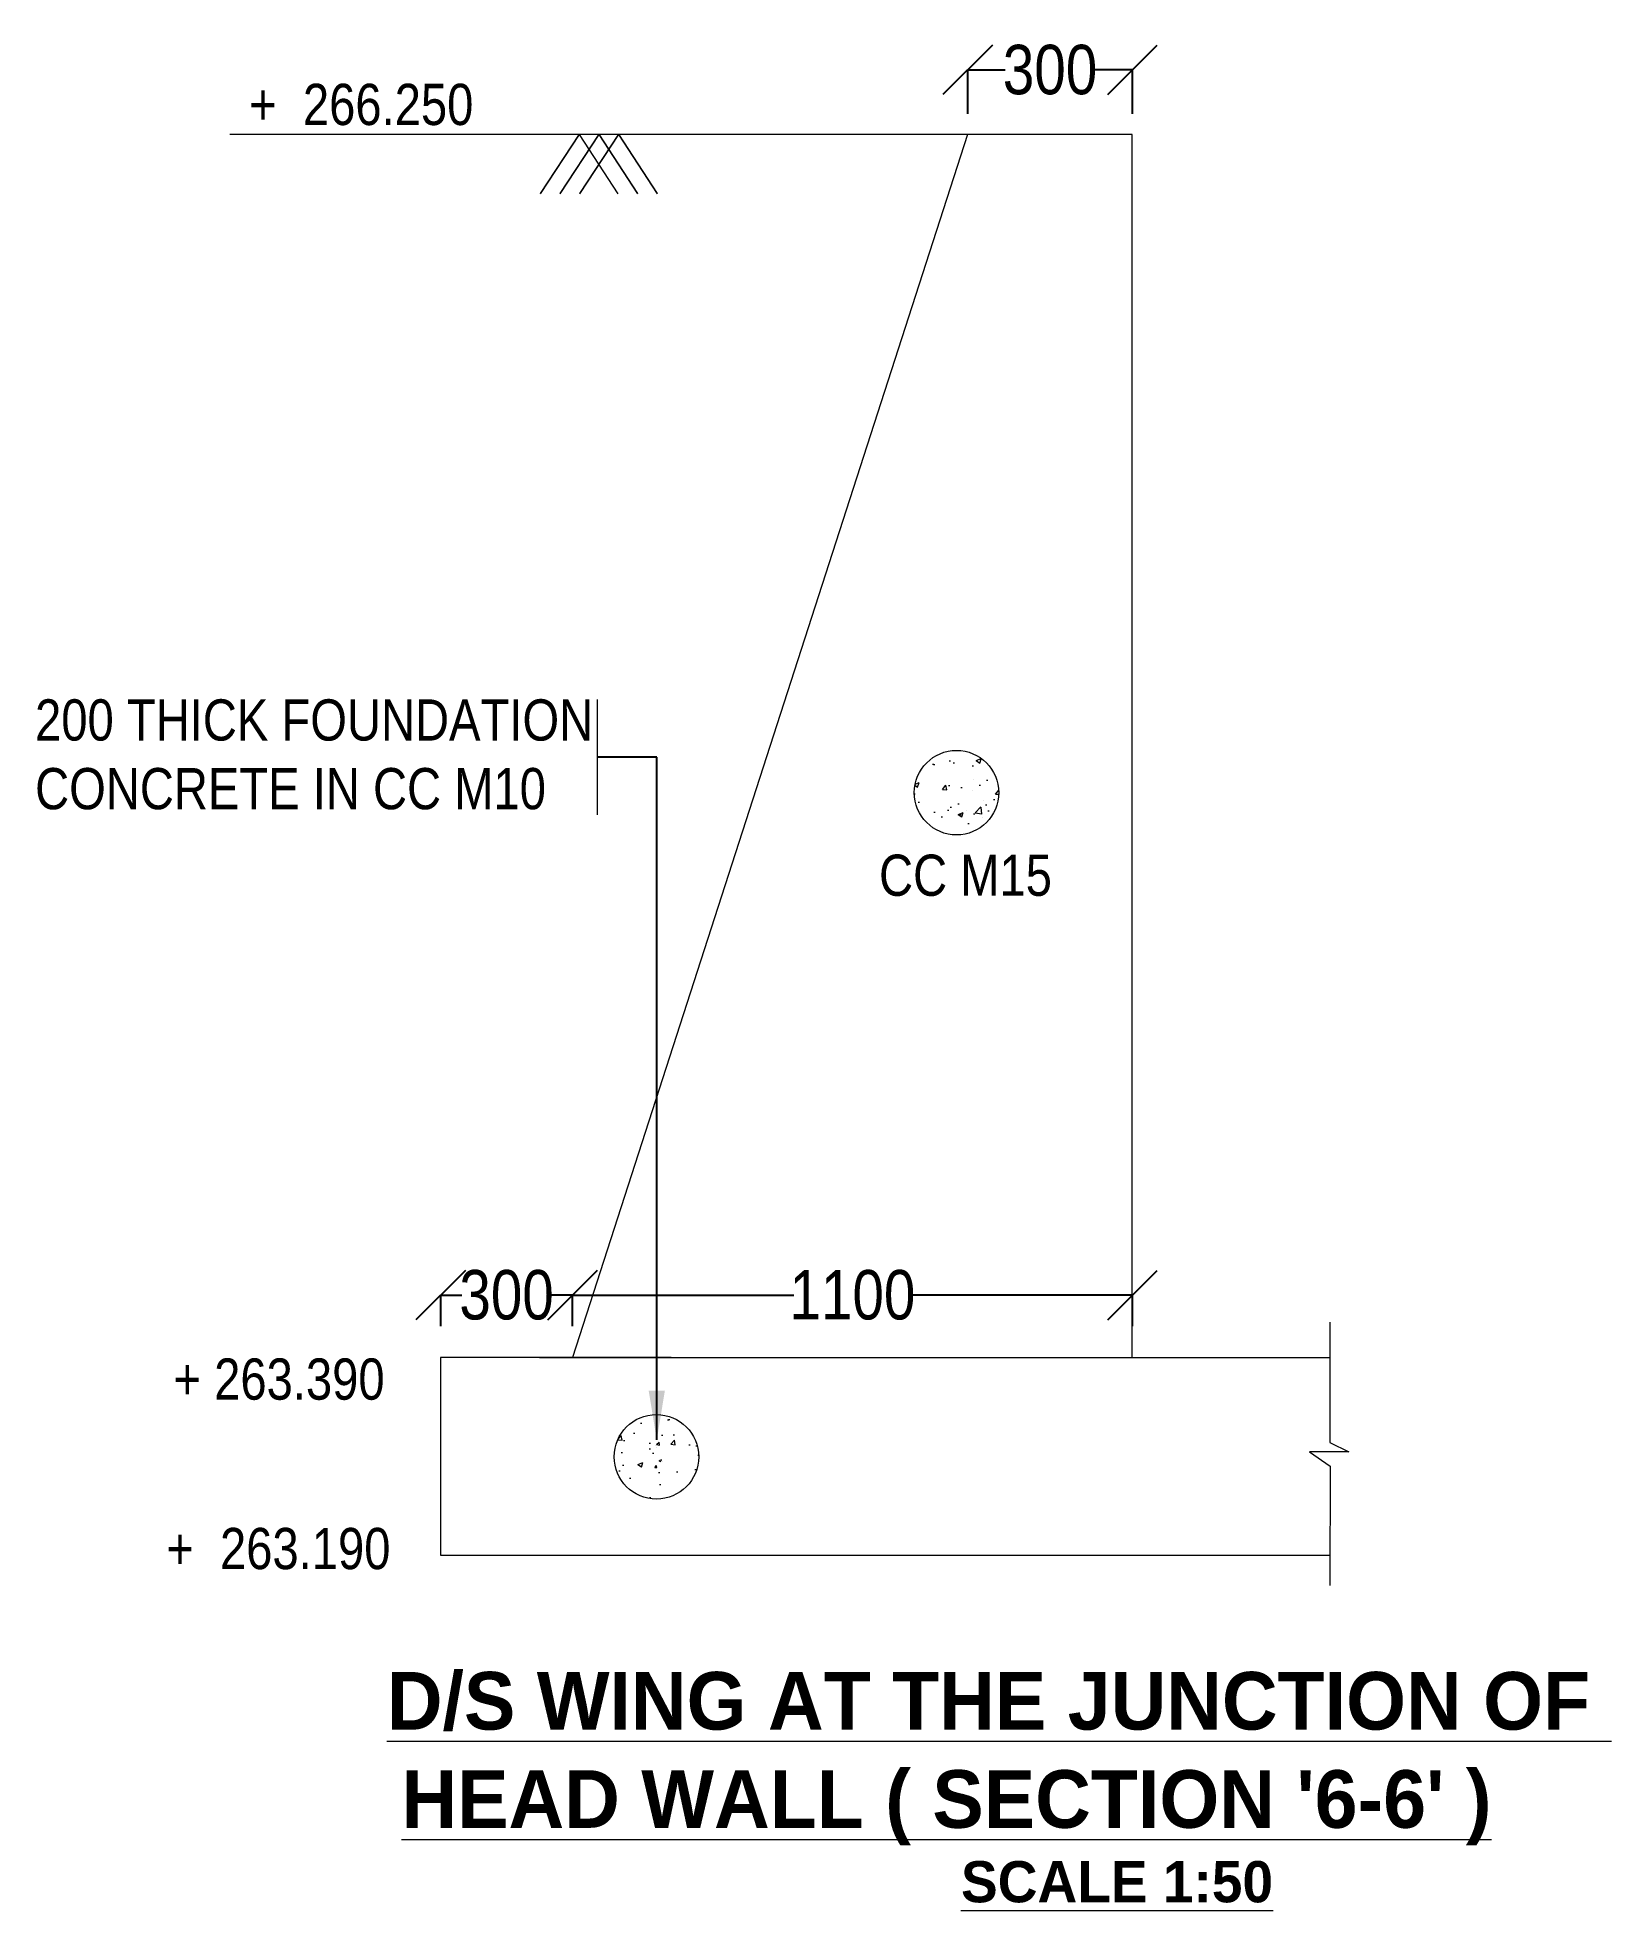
# Model space of a CAD drawing. Header units: inches. Extents: x -679659 to -166015, y 467767 to 1078123.
# Drawn here: x -679659 to -670100, y 1066753 to 1078123 of the extents above.
import ezdxf

# ---------------------------------------------------------------- set-up
doc = ezdxf.new("R2010")
doc.units = ezdxf.units.IN
doc.header["$LTSCALE"] = 1000
doc.header["$MEASUREMENT"] = 0
for name, color, linetype in [('abutment', 6, 'Continuous'), ('STEEL', 5, 'Continuous'), ('TEXT_GENERAL', 4, 'Continuous')]:
    doc.layers.add(name, color=color, linetype=linetype)
doc.styles.add('ARIAL NARROW', font='ARIALN.TTF')
doc.styles.add('CITYBLUEPR', font='cityb___.ttf')
doc.dimstyles.new('STANDARD$0', dxfattribs={"dimscale": 88.888889, "dimtxt": 0.02, "dimasz": 0.02, "dimexe": 0.05, "dimexo": 0.1, "dimgap": 0.002, "dimtad": 2, "dimdec": 0, "dimzin": 1, "dimdsep": 46, "dimtxsty": 'Standard', "dimblk": 'OBLIQUE', "dimcen": 0.09, "dimadec": 0, "dimazin": 0, "dimtfac": 1, "dimtdec": 4, "dimtofl": 0, "dimtmove": 0, "dimatfit": 3, "dimfxl": 1, "dimtolj": 1, "dimtzin": 1, "dimarcsym": 0})
doc.dimstyles.new('STANDARD$7', dxfattribs={"dimtxt": 2, "dimasz": 2, "dimexe": 1.25, "dimexo": 0.625, "dimtad": 1, "dimdec": 0, "dimlfac": 0.5, "dimdsep": 46, "dimtxsty": 'Standard', "dimblk": 'OBLIQUE', "dimcen": 2.5, "dimadec": 0, "dimazin": 0, "dimtfac": 1, "dimtdec": 0, "dimtmove": 0, "dimatfit": 3, "dimfxl": 1, "dimtolj": 1, "dimtzin": 0, "dimarcsym": 0})

# ---------------------------------------------------------------- blocks, each defined once
blk = doc.blocks.new('_Oblique')
at = {"color": 0, "linetype": 'ByBlock', "lineweight": -2}
blk.add_line((-0.5, -0.5), (0.5, 0.5), dxfattribs=at)
blk = doc.blocks.new('*D26')
at = {"layer": 'Defpoints', "color": 0, "transparency": 16777216}
for p in [(-673010, 1077926), (-674010, 1077659), (-673010, 1077659)]:
    blk.add_point(p, dxfattribs=at)
at = {"layer": 'STEEL', "color": 0, "lineweight": -2, "transparency": 16777216}
for p, q in [((-674010, 1077660), (-674010, 1077927)), ((-674010, 1077926), (-673782, 1077926)), ((-673010, 1077926), (-673238, 1077926)), ((-673010, 1077660), (-673010, 1077927))]:
    blk.add_line(p, q, dxfattribs=at)
at = {"layer": 'STEEL', "color": 0, "lineweight": -2, "transparency": 16777216, "xscale": 300, "yscale": 300, "zscale": 300, "rotation": 180}
blk.add_blockref('_Oblique', (-674010, 1077926), dxfattribs=at)
at = {"layer": 'STEEL', "color": 0, "lineweight": -2, "transparency": 16777216, "xscale": 300, "yscale": 300, "zscale": 300}
blk.add_blockref('_Oblique', (-673010, 1077926), dxfattribs=at)
at = {"layer": 'STEEL', "color": 0, "lineweight": 9, "transparency": 16777216, "insert": (-673510, 1077926), "char_height": 300, "attachment_point": 5, "style": 'ARIAL NARROW'}
blk.add_mtext('\\A1;300', dxfattribs=at)
blk = doc.blocks.new('*D27')
at = {"layer": 'Defpoints', "color": 0, "transparency": 16777216}
for p in [(-673010, 1070489), (-676410, 1070300), (-673010, 1070301)]:
    blk.add_point(p, dxfattribs=at)
at = {"layer": 'STEEL', "color": 0, "lineweight": -2, "transparency": 16777216}
for p, q in [((-676410, 1070301), (-676410, 1070490)), ((-676410, 1070489), (-675066, 1070489)), ((-673010, 1070489), (-674354, 1070489)), ((-673010, 1070301), (-673010, 1070490))]:
    blk.add_line(p, q, dxfattribs=at)
at = {"layer": 'STEEL', "color": 0, "lineweight": -2, "transparency": 16777216, "xscale": 300, "yscale": 300, "zscale": 300, "rotation": 180}
blk.add_blockref('_Oblique', (-676410, 1070489), dxfattribs=at)
at = {"layer": 'STEEL', "color": 0, "lineweight": -2, "transparency": 16777216, "xscale": 300, "yscale": 300, "zscale": 300}
blk.add_blockref('_Oblique', (-673010, 1070489), dxfattribs=at)
at = {"layer": 'STEEL', "color": 0, "lineweight": 9, "transparency": 16777216, "insert": (-674710, 1070489), "char_height": 300, "attachment_point": 5, "style": 'ARIAL NARROW'}
blk.add_mtext('\\A1;1100', dxfattribs=at)
blk = doc.blocks.new('*D28')
at = {"layer": 'Defpoints', "color": 0, "transparency": 16777216}
for p in [(-676410, 1070489), (-677210, 1070300), (-676410, 1070300)]:
    blk.add_point(p, dxfattribs=at)
at = {"layer": 'STEEL', "color": 0, "lineweight": -2, "transparency": 16777216}
for p, q in [((-677210, 1070301), (-677210, 1070490)), ((-677210, 1070489), (-677082, 1070489)), ((-676410, 1070489), (-676538, 1070489)), ((-676410, 1070301), (-676410, 1070490))]:
    blk.add_line(p, q, dxfattribs=at)
at = {"layer": 'STEEL', "color": 0, "lineweight": -2, "transparency": 16777216, "xscale": 300, "yscale": 300, "zscale": 300, "rotation": 180}
blk.add_blockref('_Oblique', (-677210, 1070489), dxfattribs=at)
at = {"layer": 'STEEL', "color": 0, "lineweight": -2, "transparency": 16777216, "xscale": 300, "yscale": 300, "zscale": 300}
blk.add_blockref('_Oblique', (-676410, 1070489), dxfattribs=at)
at = {"layer": 'STEEL', "color": 0, "lineweight": 9, "transparency": 16777216, "insert": (-676810, 1070489), "char_height": 300, "attachment_point": 5, "style": 'ARIAL NARROW'}
blk.add_mtext('\\A1;300', dxfattribs=at)

msp = doc.modelspace()

# ---------------------------------------------------------------- hatches: boundary and pattern name
at = {"linetype": 'ByBlock', "lineweight": 9}
h = msp.add_hatch(dxfattribs=at)
h.set_pattern_fill('AR-CONC', color=0, scale=45, style=0)
h.set_pattern_definition([(50, (-1494987.92, 765057.96), (322.76708, -28.23846), [33.75, -371.25]), (355, (-1494987.92, 765057.96), (-62.4381, 338.48646), [27, -297]), (100.4514, (-1494961.02, 765055.6), (260.32922, 310.24779), [28.68309, -315.51395]), (46.1842, (-1494987.92, 765147.96), (480.25847, -74.48356), [50.625, -556.875]), (96.6356, (-1494947.9, 765141.75), (420.59822, 438.35304), [43.02463, -473.27085]), (351.1842, (-1494987.9, 765147.96), (420.59788, 438.35337), [40.5, -445.5]), (21, (-1494942.92, 765125.46), (268.60817, -181.1785), [33.75, -371.25]), (326, (-1494942.92, 765125.46), (109.4919, 326.31752), [27, -297]), (71.4514, (-1494920.54, 765110.36), (378.10018, 145.13872), [28.68309, -315.51395]), (37.5, (-1494987.92, 765057.96), (5.471935, 149.802234), [0, -293.4, 0, -301.5, 0, -298.125]), (7.5, (-1494987.92, 765057.96), (118.381292, 177.48527), [0, -171.9, 0, -286.65, 0, -113.625]), (327.5, (-1495088.27, 765057.96), (240.220096, -10.149692), [0, -112.5, 0, -351, 0, -465.75]), (317.5, (-1495133.27, 765057.96), (262.433776, 45.04724), [0, -146.25, 0, -233.1, 0, -330.75])])
edge = h.paths.add_edge_path()
edge.add_arc((-674077.8, 1073538.7), 256.4, 0, 360)
h = msp.add_hatch(dxfattribs=at)
h.set_pattern_fill('AR-CONC', color=0, scale=45, style=0)
h.set_pattern_definition([(50, (-1496803, 765426.27), (322.76708, -28.23846), [33.75, -371.25]), (355, (-1496803, 765426.27), (-62.4381, 338.48646), [27, -297]), (100.4514, (-1496776.1, 765423.92), (260.32922, 310.24779), [28.68309, -315.51395]), (46.1842, (-1496803, 765516.27), (480.25847, -74.48356), [50.625, -556.875]), (96.6356, (-1496763, 765510.07), (420.59822, 438.35304), [43.02463, -473.27085]), (351.1842, (-1496803, 765516.27), (420.59788, 438.35337), [40.5, -445.5]), (21, (-1496758, 765493.77), (268.60817, -181.1785), [33.75, -371.25]), (326, (-1496758, 765493.77), (109.4919, 326.31752), [27, -297]), (71.4514, (-1496735.6, 765478.67), (378.10018, 145.13872), [28.68309, -315.51395]), (37.5, (-1496803, 765426.27), (5.471935, 149.802234), [0, -293.4, 0, -301.5, 0, -298.125]), (7.5, (-1496803, 765426.27), (118.381292, 177.48527), [0, -171.9, 0, -286.65, 0, -113.625]), (327.5, (-1496903.35, 765426.27), (240.220096, -10.149692), [0, -112.5, 0, -351, 0, -465.75]), (317.5, (-1496948.35, 765426.27), (262.433776, 45.04724), [0, -146.25, 0, -233.1, 0, -330.75])])
edge = h.paths.add_edge_path()
edge.add_arc((-675899.9, 1069507.4), 256.4, 0, 360)

# ---------------------------------------------------------------- linework, layer by layer
at = {"color": 0, "linetype": 'ByBlock', "lineweight": 9}
for p, q in [((-674010.4, 1077534.2), (-678490.4, 1077534.2)), ((-676369.8, 1077535.1), (-676605.1, 1077174.7)), ((-676369.8, 1077534.2), (-676605.1, 1077173.7)), ((-676250.4, 1077535.1), (-676485.7, 1077174.7)), ((-676250.4, 1077534.2), (-676485.7, 1077173.7)), ((-674010.4, 1077534.2), (-676410.4, 1070110.7)), ((-676369.8, 1077534.2), (-676134.5, 1077173.7)), ((-676131, 1077535.1), (-676366.2, 1077174.7)), ((-676131, 1077534.2), (-676366.2, 1077173.7)), ((-676250.4, 1077535.1), (-676015.1, 1077174.7)), ((-676250.4, 1077534.2), (-676015.1, 1077173.7)), ((-676131, 1077535.1), (-675895.7, 1077174.7)), ((-676131, 1077534.2), (-675895.7, 1077173.7)), ((-673010.4, 1077534.2), (-674010.4, 1077534.2)), ((-673010.4, 1070110.7), (-673010.4, 1077534.2)), ((-676258.9, 1074104.1), (-676258.9, 1073404.1)), ((-671810.4, 1070325.4), (-671810.4, 1069594.4)), ((-676410.4, 1070110.7), (-677210.4, 1070110.7)), ((-677210.4, 1070110.7), (-677210.4, 1068910.7)), ((-675810.4, 1070110.7), (-676610.4, 1070110.7)), ((-676610.4, 1070110.7), (-673010.4, 1070110.7)), ((-673010.4, 1070110.7), (-671810.4, 1070110.7)), ((-671694.9, 1069536.8), (-671933.8, 1069536.8)), ((-671933.8, 1069536.8), (-671809.1, 1069450.4)), ((-671810.4, 1069594.4), (-671694.9, 1069536.8)), ((-671809.1, 1069450.4), (-671810.4, 1068725.4)), ((-677210.4, 1068910.7), (-676610.4, 1068910.7)), ((-676610.4, 1068910.7), (-673054.8, 1068910.7)), ((-673054.8, 1068910.7), (-671810.1, 1068910.7))]:
    msp.add_line(p, q, dxfattribs=at)
at = {"layer": 'TEXT_GENERAL', "color": 0, "lineweight": 9}
for p, q in [((-673980, 1073552.1), (-673980, 1073552.1)), ((-673977.7, 1073615.6), (-673977.7, 1073615.6)), ((-674053.4, 1073408.5), (-674053.4, 1073408.5)), ((-674018.9, 1073433), (-674018.9, 1073433)), ((-673914.3, 1073492.8), (-673914.3, 1073492.8)), ((-673917.9, 1073389.5), (-673917.9, 1073389.5)), ((-675904.2, 1069578.1), (-675904.2, 1069578.1)), ((-675902, 1069564.2), (-675902, 1069564.2)), ((-675899.2, 1069581.3), (-675884.4, 1069596.8)), ((-675899.2, 1069581.2), (-675882.3, 1069578.6)), ((-675882.3, 1069578.7), (-675884.4, 1069596.8)), ((-675909.5, 1069443.3), (-675898.1, 1069442.3)), ((-675909.4, 1069443.4), (-675900.2, 1069454.3)), ((-675898, 1069442.1), (-675900.2, 1069454)), ((-675884.4, 1069485), (-675874.9, 1069478.6)), ((-675884.3, 1069485), (-675880, 1069486.7)), ((-675874.9, 1069478.6), (-675872.2, 1069486.7)), ((-675860.6, 1069476.6), (-675860.6, 1069476.6))]:
    msp.add_line(p, q, dxfattribs=at)
for centre in [(-674077.8, 1073538.7), (-675899.9, 1069507.4)]:
    msp.add_circle(centre, 256.4, dxfattribs=at)

# ---------------------------------------------------------------- texts
at = {"layer": 'abutment', "color": 0, "lineweight": 9, "char_height": 250, "style": 'ARIAL NARROW'}
for s, insert, attachment_point in [(' +  266.250', (-678452.9, 1077714.6), 4), ('200 THICK FOUNDATION \\PCONCRETE IN CC M10', (-679672.9, 1073769.8), 4), (' CC M15', (-674628, 1073035.9), 4), ('+ 263.390', (-677550.4, 1069977.6), 6), ('+  263.190', (-677515, 1068948.8), 6)]:
    msp.add_mtext(s, dxfattribs=dict(at, insert=insert, attachment_point=attachment_point))
at = {"layer": 'TEXT_GENERAL', "color": 0, "lineweight": 9, "style": 'CITYBLUEPR'}
for s, p in [('%%UD/S WING AT THE JUNCTION OF ', (-677536.8, 1067851.4)), ("%%UHEAD WALL ( SECTION '6-6' )", (-677448.3, 1067255.2))]:
    msp.add_text(s, height=350, dxfattribs=at).set_placement(p)
at = {"layer": 'TEXT_GENERAL', "color": 0, "lineweight": 9, "insert": (-672155.7, 1067053.2), "char_height": 250, "width": 2527.2, "attachment_point": 3, "style": 'CITYBLUEPR'}
msp.add_mtext('{\\LSCALE 1:50}', dxfattribs=at)

# ---------------------------------------------------------------- dimensions: what is measured, and where the dimension line sits
at = {"layer": 'STEEL', "color": 0, "lineweight": 9}
for base, p1, p2, text, picture, middle in [((-673010.4, 1077925.9), (-674010.4, 1077659.1), (-673010.4, 1077659.1), '300', '*D26', (-673510.4, 1077925.9)), ((-676410.4, 1070488.9), (-677210.4, 1070300.1), (-676410.4, 1070300.1), '300', '*D28', (-676810.4, 1070488.9)), ((-673010.4, 1070488.9), (-676410.4, 1070300.1), (-673010.4, 1070300.7), '1100', '*D27', (-674710.4, 1070488.9))]:
    dim = msp.add_linear_dim(base=base, p1=p1, p2=p2, text=text, dimstyle='STANDARD$0', override={"dimscale": 1, "dimtxt": 300, "dimasz": 300, "dimexe": 1.25, "dimexo": 0.625, "dimgap": 0.625, "dimtad": 0, "dimlfac": 0.5, "dimzin": 8, "dimtxsty": 'ARIAL NARROW', "dimcen": 2.5, "dimtdec": 0, "dimtofl": 1, "dimtzin": 0}, dxfattribs=at)
    dim.commit()
    dim.dimension.update_dxf_attribs({"geometry": picture, "text_midpoint": middle})

# ---------------------------------------------------------------- leaders
msp.add_leader([(-675897.9, 1069609.8), (-675897.9, 1073754.1), (-676258.9, 1073754.1)], dimstyle='STANDARD$7', override={"dimasz": 300, "dimtad": 0}, dxfattribs=at)

doc.saveas('drawing.dxf')
